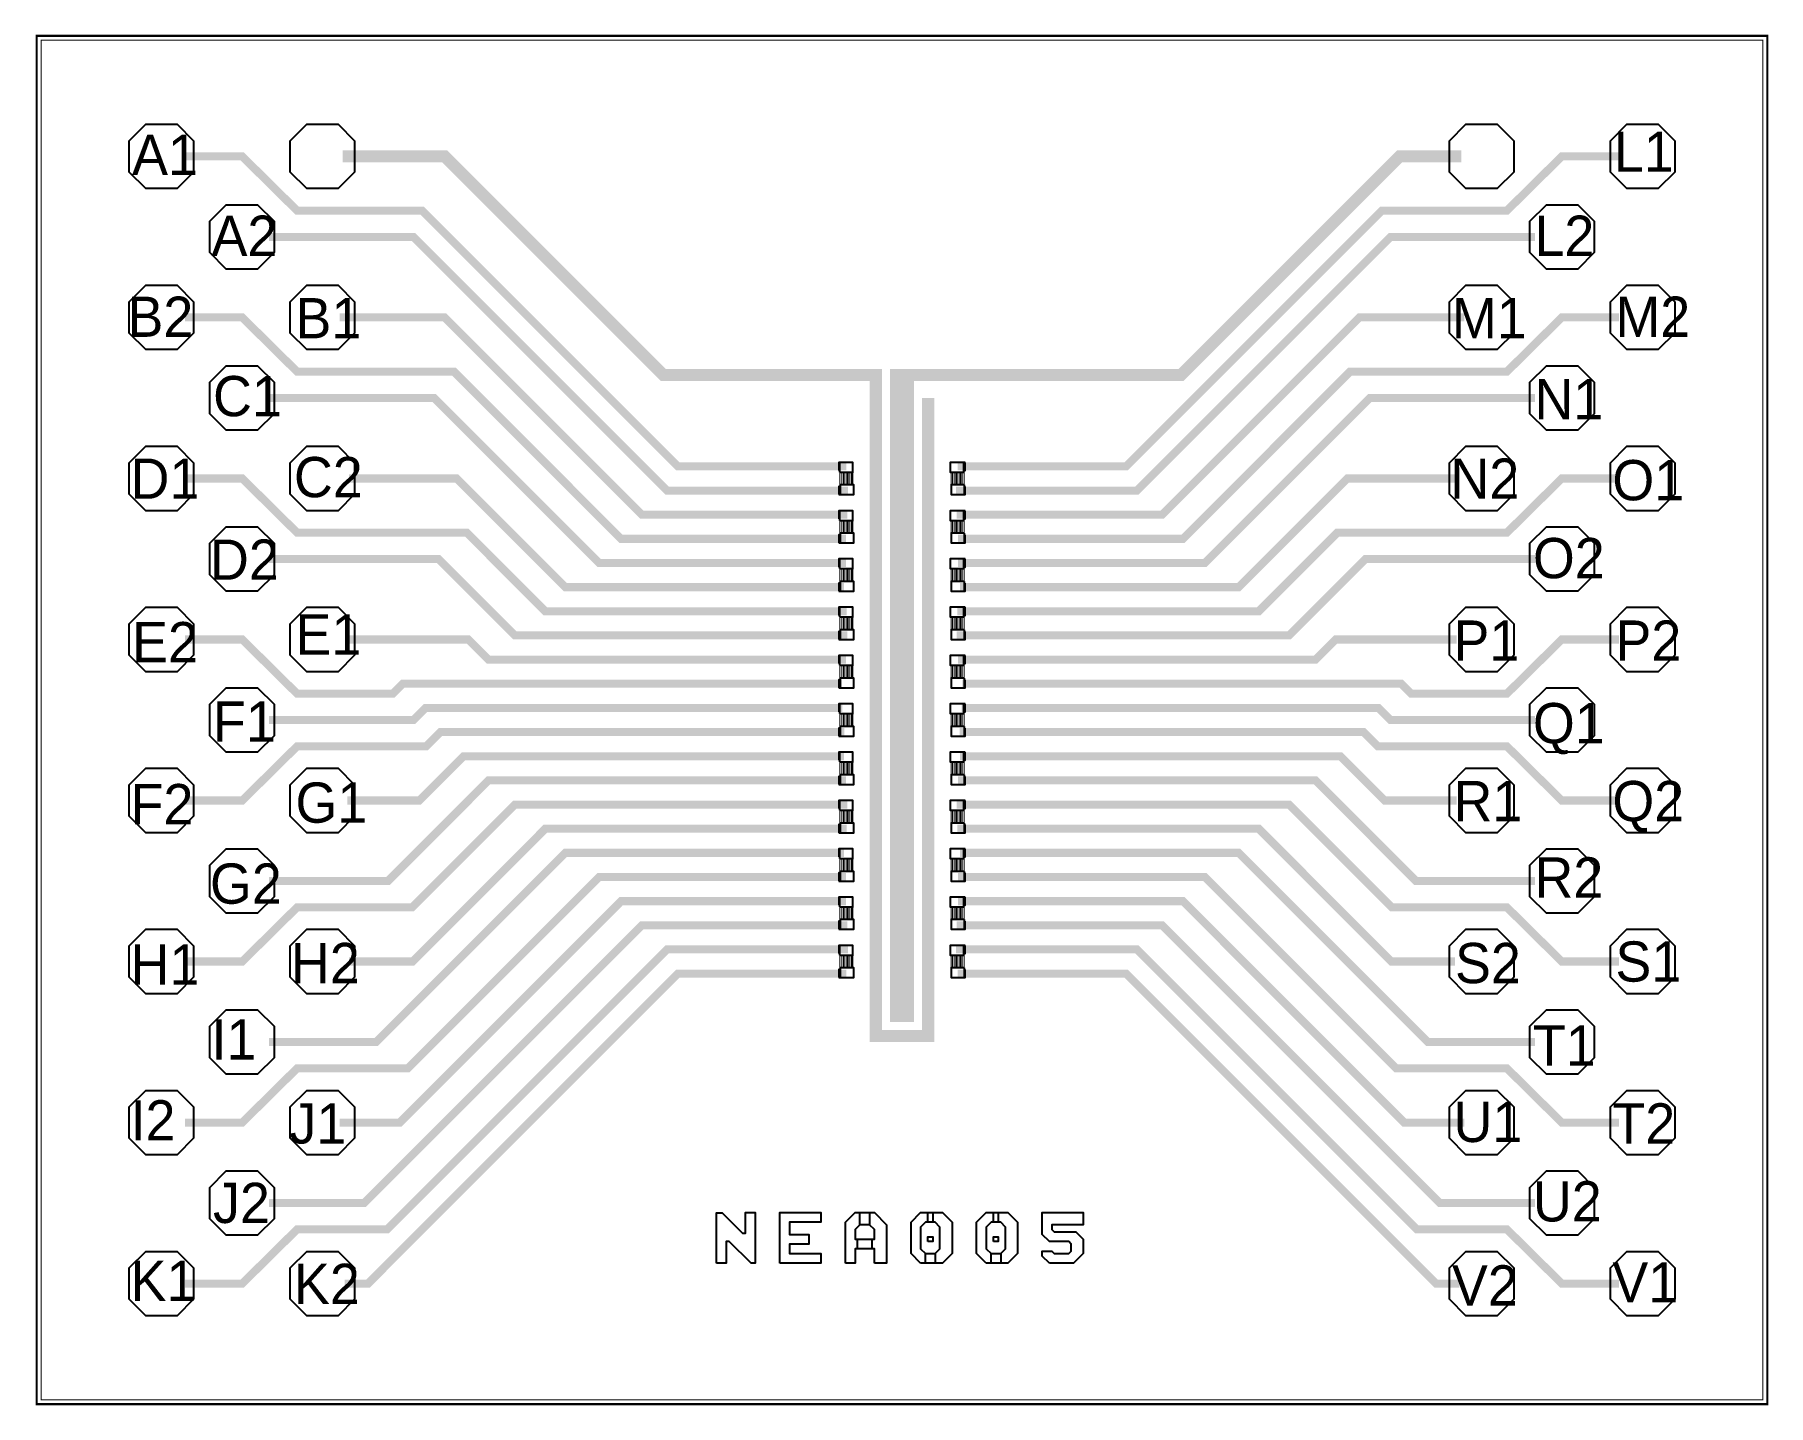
# Model space of a CAD drawing. Extents: x -10775 to 10762, y -8512 to 8512.
import ezdxf
from ezdxf.enums import TextEntityAlignment as Align

# ---------------------------------------------------------------- set-up
doc = ezdxf.new("R2010")
doc.units = 0
for name, color, linetype in [('L8D0', 1, 'CONTINUOUS'), ('L99D0', 2, 'CONTINUOUS'), ('L9D0', 3, 'CONTINUOUS')]:
    doc.layers.add(name, color=color, linetype=linetype)

# ---------------------------------------------------------------- blocks, each defined once
blk = doc.blocks.new('INTER_CELL1')
at = {"layer": 'L8D0'}
for points in [[(0, 15.55), (0, 183.55), (120, 183.55), (120, 15.55)], [(0, 0), (0, 15.55), (100, 15.55), (100, 0)], [(280, 6.55), (280, 174.55), (400, 174.55), (400, 6.55)], [(300, 0), (300, 6.55), (400, 6.55), (400, 0)]]:
    blk.add_lwpolyline(points, close=True, dxfattribs=at)
at = {"layer": 'L8D0', "const_width": 6}
for points in [[(275, 180.55), (115, 180.55)], [(275, 162.55), (115, 162.55)], [(275, 144.55), (115, 144.55)], [(275, 126.55), (115, 126.55)], [(275, 108.55), (115, 108.55)], [(275, 90.55), (115, 90.55)], [(275, 72.55), (115, 72.55)], [(275, 54.55), (115, 54.55)], [(275, 36.55), (115, 36.55)], [(275, 18.55), (115, 18.55)], [(285, 171.55), (125, 171.55)], [(285, 153.55), (125, 153.55)], [(285, 135.55), (125, 135.55)], [(285, 117.55), (125, 117.55)], [(285, 99.55), (125, 99.55)], [(285, 81.55), (125, 81.55)], [(285, 63.55), (125, 63.55)], [(285, 45.55), (125, 45.55)], [(285, 27.55), (125, 27.55)], [(285, 9.55), (125, 9.55)]]:
    blk.add_lwpolyline(points, dxfattribs=at)
blk = doc.blocks.new('INSIDE_INTER_005')
at = {"layer": 'L8D0'}
for points, const_width in [([(1160.8, 8279.15), (1160.8, 250.7)], 300), ([(366.6, 8285.9), (910.8, 8285.9)], 150), ([(835.8, 8210.9), (835.8, 74.9), (1485.8, 74.9), (1485.8, 7999.9)], 150), ([(1962.75, 8285.9), (1010.8, 8285.9)], 150)]:
    blk.add_lwpolyline(points, dxfattribs=dict(at, const_width=const_width))
at = {"yscale": -1}
for p, rotation in [((377.1, 6799.9), 90), ((1944.2, 7199.9), 270), ((377.1, 6199.9), 90), ((1944.2, 6599.9), 270), ((377.1, 5599.9), 90), ((1944.2, 5999.9), 270), ((377.1, 4999.9), 90), ((1944.2, 5399.9), 270), ((377.1, 4399.9), 90), ((1944.2, 4799.9), 270), ((377.1, 3799.9), 90), ((1944.2, 4199.9), 270), ((377.1, 3199.9), 90), ((1944.2, 3599.9), 270), ((377.1, 2599.9), 90), ((1944.2, 2999.9), 270), ((377.1, 1999.9), 90), ((1944.2, 2399.9), 270), ((377.1, 1399.9), 90), ((1944.2, 1799.9), 270), ((377.1, 799.9), 90), ((1944.2, 1199.9), 270)]:
    blk.add_blockref('INTER_CELL1', p, dxfattribs=dict(at, rotation=rotation))
blk = doc.blocks.new('POGOPAD_OCTAGON')
at = {"layer": 'L8D0'}
blk.add_lwpolyline([(-195, -400), (-400, -195), (-400, 195), (-195, 400), (195, 400), (400, 195), (400, -195), (195, -400)], close=True, dxfattribs=at)
blk = doc.blocks.new('SENSOR_WIRING')
at = {"layer": 'L8D0'}
for points, const_width in [([(-691, 3150), (-2783, 3150), (-5961, 6328), (-7516, 6328), (-8196, 7000), (-8909, 7000)], 100), ([(-671.6, 4286), (-2967, 4286), (-5681, 7000), (-6948, 7000)], 150), ([(527, 4286), (3467, 4286), (6181, 7000), (6948, 7000)], 150), ([(691, 3150), (2783, 3150), (5961, 6328), (7516, 6328), (8196, 7000), (8909, 7000)], 100), ([(-671, 2850), (-2920, 2850), (-6070, 6000), (-7862, 6000)], 100), ([(671, 2850), (2920, 2850), (6070, 6000), (7862, 6000)], 100), ([(-8909, 5000), (-8196, 5000), (-7516, 4328), (-5567, 4328), (-3489, 2250), (-696, 2250)], 100), ([(-6985, 5000), (-5683, 5000), (-3233, 2550), (-681, 2550)], 100), ([(6985, 5000), (5683, 5000), (3233, 2550), (681, 2550)], 100), ([(8909, 5000), (8196, 5000), (7516, 4328), (5567, 4328), (3489, 2250), (696, 2250)], 100), ([(-7862, 4000), (-5811, 4000), (-3761, 1950), (-696, 1950)], 100), ([(7862, 4000), (5811, 4000), (3761, 1950), (696, 1950)], 100), ([(-8909, 3000), (-8196, 3000), (-7516, 2328), (-5409, 2328), (-4431, 1350), (-686, 1350)], 100), ([(-6872, 3000), (-5533, 3000), (-4183, 1650), (-721, 1650)], 100), ([(8909, 3000), (8196, 3000), (7516, 2328), (5409, 2328), (4431, 1350), (686, 1350)], 100), ([(6872, 3000), (5533, 3000), (4183, 1650), (721, 1650)], 100), ([(-7862, 2000), (-5758, 2000), (-4808, 1050), (-681, 1050)], 100), ([(7862, 2000), (5758, 2000), (4808, 1050), (681, 1050)], 100), ([(-8909, 1000), (-8196, 1000), (-7516, 328), (-6322.9, 328), (-6200.9, 450), (-749, 450)], 100), ([(-6892, 1000), (-5386, 1000), (-5136, 750), (-696, 750)], 100), ([(6892, 1000), (5386, 1000), (5136, 750), (696, 750)], 100), ([(8909, 1000), (8196, 1000), (7516, 328), (6322.9, 328), (6200.9, 450), (749, 450)], 100), ([(-7862, 0), (-6068.9, 0), (-5918.9, 150), (-741, 150)], 100), ([(7862, 0), (6068.9, 0), (5918.9, 150), (741, 150)], 100), ([(-8909, -1000), (-8196, -1000), (-7516, -328), (-5912.9, -328), (-5734.9, -150), (-716, -150)], 100), ([(8909, -1000), (8196, -1000), (7516, -328), (5912.9, -328), (5734.9, -150), (716, -150)], 100), ([(-6892, -1000), (-5997.9, -1000), (-5447.9, -450), (-721, -450)], 100), ([(6892, -1000), (5997.9, -1000), (5447.9, -450), (721, -450)], 100), ([(-7862, -2000), (-6385.9, -2000), (-5135.9, -750), (-696, -750)], 100), ([(7862, -2000), (6385.9, -2000), (5135.9, -750), (696, -750)], 100), ([(-8909, -3000), (-8196, -3000), (-7516, -2328), (-6085.9, -2328), (-4807.9, -1050), (-681, -1050)], 100), ([(8909, -3000), (8196, -3000), (7516, -2328), (6085.9, -2328), (4807.9, -1050), (681, -1050)], 100), ([(-6872, -3000), (-6080.9, -3000), (-4430.9, -1350), (-686, -1350)], 100), ([(6872, -3000), (6080.9, -3000), (4430.9, -1350), (686, -1350)], 100), ([(-7862, -4000), (-6532.9, -4000), (-4182.9, -1650), (-721, -1650)], 100), ([(7862, -4000), (6532.9, -4000), (4182.9, -1650), (721, -1650)], 100), ([(-8909, -5000), (-8196, -5000), (-7516, -4328), (-6138.9, -4328), (-3760.9, -1950), (-696, -1950)], 100), ([(8909, -5000), (8196, -5000), (7516, -4328), (6138.9, -4328), (3760.9, -1950), (696, -1950)], 100), ([(-6985, -5000), (-6238.9, -5000), (-3488.9, -2250), (-696, -2250)], 100), ([(6985, -5000), (6238.9, -5000), (3488.9, -2250), (696, -2250)], 100), ([(-7862, -6000), (-6682.9, -6000), (-3232.9, -2550), (-681, -2550)], 100), ([(7862, -6000), (6682.9, -6000), (3232.9, -2550), (681, -2550)], 100), ([(-671, -2850), (-2919.9, -2850), (-6397.9, -6328), (-7516, -6328), (-8196, -7000), (-8909, -7000)], 100), ([(671, -2850), (2919.9, -2850), (6397.9, -6328), (7516, -6328), (8196, -7000), (8909, -7000)], 100), ([(-691, -3150), (-2782.9, -3150), (-6632.9, -7000), (-6923, -7000)], 100), ([(691, -3150), (2782.9, -3150), (6632.9, -7000), (6923, -7000)], 100)]:
    blk.add_lwpolyline(points, dxfattribs=dict(at, const_width=const_width))
blk = doc.blocks.new('SENSOR_FRAME')
at = {"layer": 'L8D0', "const_width": 10}
blk.add_lwpolyline([(-10700, -8445), (10695, -8445), (10695, 8445), (-10695, 8445), (-10695, -8440)], dxfattribs=at)
at = {"layer": 'L99D0'}
blk.add_lwpolyline([(-10750, -8500), (-10750, 8500), (10750, 8500), (10750, -8500)], close=True, dxfattribs=at)
at = {"layer": 'L99D0', "const_width": 0.1}
for points in [[(0, 8432.4), (0, -8501.8)], [(-10239.5, 0), (10188.9, 0)]]:
    blk.add_lwpolyline(points, dxfattribs=at)
at = {"layer": 'L9D0', "const_width": 25}
blk.add_lwpolyline([(-10762.5, -8500), (10750, -8500), (10750, 8500), (-10750, 8500), (-10750, -8487.5)], dxfattribs=at)
at = {"rotation": 90}
for p in [(-9200, 7000), (-7200, 7000), (7200, 7000), (9200, 7000), (-8200, 6000), (8200, 6000), (-9200, 5000), (-7200, 5000), (7200, 5000), (9200, 5000), (-8200, 4000), (8200, 4000), (-9200, 3000), (-7200, 3000), (7200, 3000), (9200, 3000), (-8200, 2000), (8200, 2000), (-9200, 1000), (-7200, 1000), (7200, 1000), (9200, 1000), (-8200, 0), (8200, 0), (-9200, -1000), (-7200, -1000), (7200, -1000), (9200, -1000), (-8200, -2000), (8200, -2000), (-9200, -3000), (-7200, -3000), (7200, -3000), (9200, -3000), (-8200, -4000), (8200, -4000), (-9200, -5000), (-7200, -5000), (7200, -5000), (9200, -5000), (-8200, -6000), (8200, -6000), (-9200, -7000), (-7200, -7000), (7200, -7000), (9200, -7000)]:
    blk.add_blockref('POGOPAD_OCTAGON', p, dxfattribs=at)
blk.add_blockref('SENSOR_WIRING', (0, 0))
at = {"layer": 'L8D0'}
for s, p in [('A1', (-9565, 7021)), ('L1', (8844, 7059)), ('A2', (-8578, 6015)), ('L2', (7857, 6015)), ('B2', (-9622, 5009)), ('B1', (-7535, 4991)), ('M1', (6832, 4991)), ('M2', (8863, 5009)), ('C1', (-8559, 4023)), ('N1', (7857, 3985)), ('D1', (-9584, 2998)), ('C2', (-7554, 3017)), ('N2', (6813, 2998)), ('O1', (8825, 2979)), ('D2', (-8597, 1992)), ('O2', (7838, 2011)), ('E1', (-7535, 1062)), ('E2', (-9565, 967)), ('P1', (6851, 986)), ('P2', (8863, 986)), ('F1', (-8559, -20)), ('Q1', (7838, -39)), ('F2', (-9584, -1045)), ('G1', (-7535, -1026)), ('R1', (6851, -1007)), ('Q2', (8825, -1007)), ('R2', (7857, -1956)), ('G2', (-8597, -2032)), ('H1', (-9584, -3038)), ('H2', (-7591, -3019)), ('S2', (6870, -3019)), ('S1', (8863, -3000)), ('I1', (-8578, -3967)), ('T1', (7838, -4043)), ('I2', (-9584, -4973)), ('J1', (-7610, -5011)), ('U1', (6851, -4992)), ('T2', (8825, -5011)), ('J2', (-8559, -5998)), ('U2', (7838, -5979)), ('K1', (-9584, -6966)), ('K2', (-7554, -7004)), ('V2', (6832, -7023)), ('V1', (8825, -6985))]:
    blk.add_text(s, height=500, dxfattribs=at).set_placement(p, align=Align.MIDDLE_LEFT)

msp = doc.modelspace()

# ---------------------------------------------------------------- linework, layer by layer
at = {"layer": 'L8D0'}
for points in [[(-2302.6, -6748.7), (-2302.6, -6120.7), (-2235.6, -6120.7), (-1981.6, -6374.7), (-1942.6, -6374.7), (-1942.6, -6118.7), (-1822.6, -6118.7), (-1822.6, -6748.7), (-1874.6, -6748.7), (-2146.6, -6476.7), (-2182.6, -6476.7), (-2182.6, -6748.7)], [(-1517.8, -6748.7), (-1517.8, -6118.7), (-1007.8, -6118.7), (-1007.8, -6238.7), (-1397.8, -6238.7), (-1397.8, -6388.7), (-1157.8, -6388.7), (-1157.8, -6508.7), (-1397.8, -6508.7), (-1397.8, -6628.7), (-1007.8, -6628.7), (-1007.8, -6748.7)], [(-703, -6748.7), (-703, -6238.7), (-583, -6118.7), (-403, -6118.7), (-403, -6268.7), (-523, -6268.7), (-583, -6328.7), (-583, -6448.7), (-373, -6448.7), (-373, -6568.7), (-583, -6568.7), (-583, -6748.7)], [(-343, -6748.7), (-343, -6568.7), (-553, -6568.7), (-553, -6448.7), (-343, -6448.7), (-343, -6328.7), (-403, -6268.7), (-523, -6268.7), (-523, -6118.7), (-343, -6118.7), (-193, -6268.7), (-193, -6748.7)], [(231.8, -6748.7), (111.8, -6628.7), (111.8, -6238.7), (231.8, -6118.7), (381.8, -6118.7), (381.8, -6238.7), (291.8, -6238.7), (231.8, -6298.7), (231.8, -6568.7), (291.8, -6628.7), (411.8, -6628.7), (411.8, -6748.7)], [(291.8, -6748.7), (291.8, -6628.7), (411.8, -6628.7), (471.8, -6568.7), (471.8, -6298.7), (411.8, -6238.7), (321.8, -6238.7), (321.8, -6118.7), (501.8, -6118.7), (621.8, -6238.7), (621.8, -6628.7), (501.8, -6748.7)], [(1046.6, -6748.7), (926.6, -6628.7), (926.6, -6238.7), (1046.6, -6118.7), (1196.6, -6118.7), (1196.6, -6238.7), (1106.6, -6238.7), (1046.6, -6298.7), (1046.6, -6568.7), (1106.6, -6628.7), (1226.6, -6628.7), (1226.6, -6748.7)], [(1106.6, -6748.7), (1106.6, -6628.7), (1226.6, -6628.7), (1286.6, -6568.7), (1286.6, -6298.7), (1226.6, -6238.7), (1136.6, -6238.7), (1136.6, -6118.7), (1316.6, -6118.7), (1436.6, -6238.7), (1436.6, -6628.7), (1316.6, -6748.7)], [(1831.4, -6748.7), (1741.4, -6658.7), (1741.4, -6598.7), (1861.4, -6598.7), (1891.4, -6628.7), (2071.4, -6628.7), (2101.4, -6598.7), (2101.4, -6508.7), (2071.4, -6478.7), (1831.4, -6478.7), (1741.4, -6388.7), (1741.4, -6118.7), (2251.4, -6118.7), (2251.4, -6268.7), (1861.4, -6268.7), (1861.4, -6328.7), (1891.4, -6358.7), (2161.4, -6358.7), (2251.4, -6448.7), (2251.4, -6628.7), (2131.4, -6748.7)], [(321.8, -6478.7), (321.8, -6418.7), (381.8, -6418.7), (381.8, -6478.7)], [(1136.6, -6478.7), (1136.6, -6418.7), (1196.6, -6418.7), (1196.6, -6478.7)]]:
    msp.add_lwpolyline(points, close=True, dxfattribs=at)

# ---------------------------------------------------------------- block references
for name, p in [('SENSOR_FRAME', (0, 0)), ('INSIDE_INTER_005', (-1160.8, -3999.9))]:
    msp.add_blockref(name, p)

doc.saveas('drawing.dxf')
